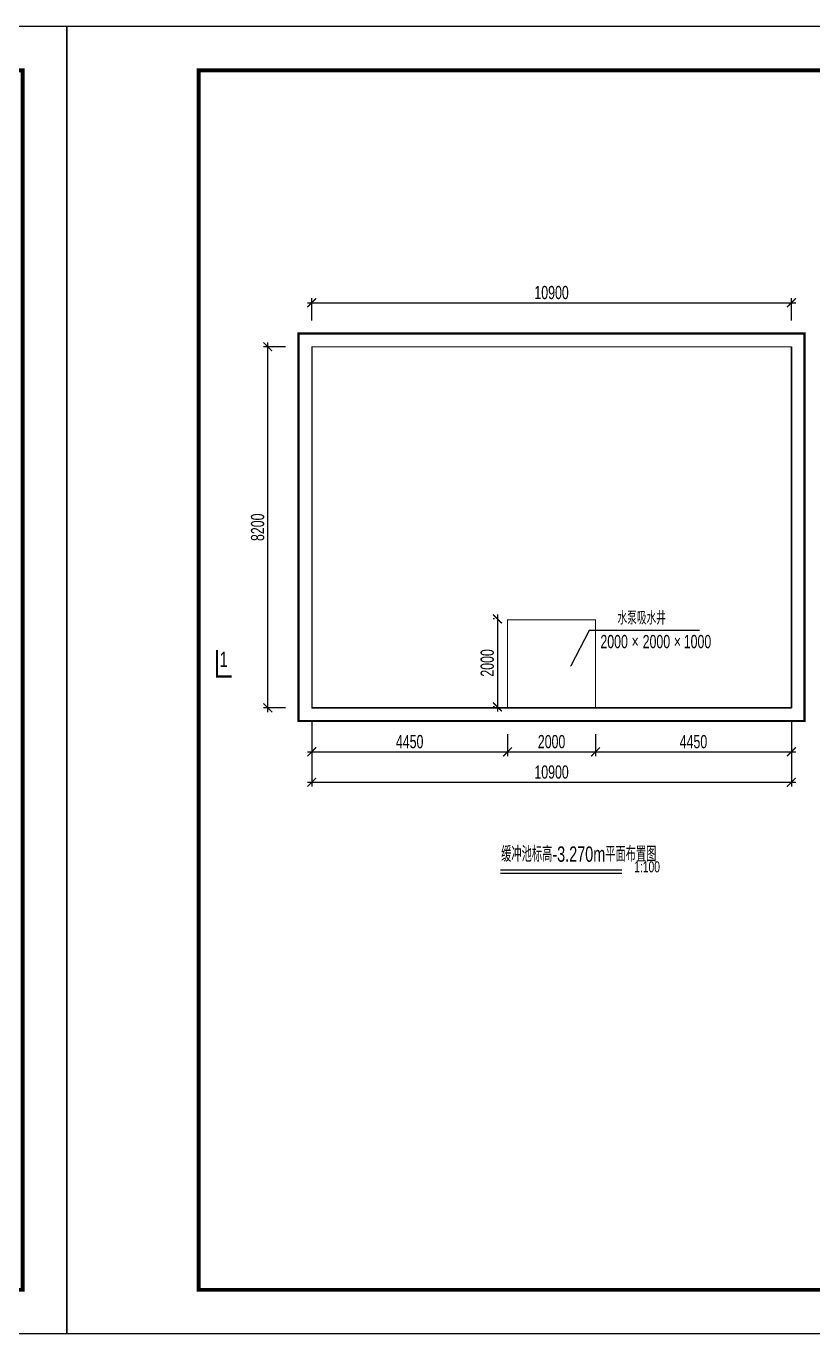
# Model space of a CAD drawing. Header units: millimetres. Extents: x 391693 to 1812786, y 295565 to 825568.
# Drawn here: x 1072670 to 1090551, y 402274 to 431974 of the extents above; entities that cross this region are included whole.
import ezdxf

# ---------------------------------------------------------------- set-up
doc = ezdxf.new("R2010")
doc.units = ezdxf.units.MM
doc.header["$LTSCALE"] = 1000
for name, color, linetype in [('DIM_SYMB', 3, 'Continuous'), ('TWT_SYMB', 3, 'Continuous'), ('图框', 7, 'Continuous'), ('建筑', 2, 'Continuous'), ('标注', 3, 'Continuous'), ('细部', 7, 'Continuous')]:
    doc.layers.add(name, color=color, linetype=linetype)
doc.layers.add('he-外墙', color=2, linetype='Continuous', lineweight=30)
doc.styles.add('HyStandard', font='fsdb_e.shx', dxfattribs={"width": 0.7, "bigfont": 'tjhzf.shx'})
doc.styles.add('HZ1', font='romans.shx', dxfattribs={"width": 0.65, "bigfont": 'hz1.shx'})
doc.dimstyles.new('STANDARD25', dxfattribs={"dimtxt": 300, "dimasz": 200, "dimexe": 100, "dimexo": 300, "dimgap": 80, "dimtad": 1, "dimdec": 0, "dimdsep": 46, "dimtxsty": 'HZ1', "dimblk": 'ARCHTICK', "dimcen": 1, "dimdle": 100, "dimclrd": 256, "dimclre": 256, "dimclrt": 256, "dimadec": 1, "dimazin": 2, "dimtfac": 1, "dimtdec": 0, "dimtix": 1, "dimtmove": 2, "dimatfit": 3, "dimldrblk": 'ARCHTICK', "dimfxl": 1, "dimtolj": 1, "dimtzin": 0, "dimlwd": -1, "dimlwe": -1, "dimarcsym": 0})

# ---------------------------------------------------------------- blocks, each defined once
blk = doc.blocks.new('_ArchTick')
at = {"layer": '细部', "color": 0, "const_width": 0.15}
blk.add_lwpolyline([(-0.5, -0.5), (0.5, 0.5)], dxfattribs=at)
blk = doc.blocks.new('*D77')
at = {"layer": 'Defpoints', "color": 0, "lineweight": 30, "transparency": 16777216}
for p in [(1090062, 425693), (1079162, 424993), (1090062, 424993)]:
    blk.add_point(p, dxfattribs=at)
at = {"layer": '标注', "color": 3, "transparency": 16777216}
for p, q in [((1079062, 425693), (1090162, 425693)), ((1079162, 425293), (1079162, 425793)), ((1090062, 425293), (1090062, 425793))]:
    blk.add_line(p, q, dxfattribs=at)
at = {"layer": '标注', "color": 3, "transparency": 16777216, "xscale": 200, "yscale": 200, "zscale": 200, "rotation": 180}
blk.add_blockref('_ArchTick', (1079162, 425693), dxfattribs=at)
at = {"layer": '标注', "color": 3, "transparency": 16777216, "xscale": 200, "yscale": 200, "zscale": 200}
blk.add_blockref('_ArchTick', (1090062, 425693), dxfattribs=at)
at = {"layer": '标注', "color": 3, "lineweight": -3, "transparency": 16777216, "insert": (1084612, 425923), "char_height": 300, "attachment_point": 5, "style": 'HyStandard'}
blk.add_mtext('\\A1;10900', dxfattribs=at)
blk = doc.blocks.new('*D78')
at = {"layer": 'Defpoints', "color": 0, "lineweight": 30, "transparency": 16777216}
for p in [(1079162, 416193), (1083612, 416193), (1083612, 415493)]:
    blk.add_point(p, dxfattribs=at)
at = {"layer": '标注', "color": 3, "transparency": 16777216}
for p, q in [((1079162, 415893), (1079162, 415393)), ((1083612, 415893), (1083612, 415393)), ((1079062, 415493), (1083712, 415493))]:
    blk.add_line(p, q, dxfattribs=at)
at = {"layer": '标注', "color": 3, "transparency": 16777216, "xscale": 200, "yscale": 200, "zscale": 200, "rotation": 180}
blk.add_blockref('_ArchTick', (1079162, 415493), dxfattribs=at)
at = {"layer": '标注', "color": 3, "transparency": 16777216, "xscale": 200, "yscale": 200, "zscale": 200}
blk.add_blockref('_ArchTick', (1083612, 415493), dxfattribs=at)
at = {"layer": '标注', "color": 3, "lineweight": -3, "transparency": 16777216, "insert": (1081387, 415723), "char_height": 300, "attachment_point": 5, "style": 'HyStandard'}
blk.add_mtext('\\A1;4450', dxfattribs=at)
blk = doc.blocks.new('*D79')
at = {"layer": 'Defpoints', "color": 0, "lineweight": 30, "transparency": 16777216}
for p in [(1083612, 416193), (1085612, 416193), (1085612, 415493)]:
    blk.add_point(p, dxfattribs=at)
at = {"layer": '标注', "color": 3, "transparency": 16777216}
for p, q in [((1083612, 415893), (1083612, 415393)), ((1085612, 415893), (1085612, 415393)), ((1083512, 415493), (1085712, 415493))]:
    blk.add_line(p, q, dxfattribs=at)
at = {"layer": '标注', "color": 3, "transparency": 16777216, "xscale": 200, "yscale": 200, "zscale": 200, "rotation": 180}
blk.add_blockref('_ArchTick', (1083612, 415493), dxfattribs=at)
at = {"layer": '标注', "color": 3, "transparency": 16777216, "xscale": 200, "yscale": 200, "zscale": 200}
blk.add_blockref('_ArchTick', (1085612, 415493), dxfattribs=at)
at = {"layer": '标注', "color": 3, "lineweight": -3, "transparency": 16777216, "insert": (1084612, 415723), "char_height": 300, "attachment_point": 5, "style": 'HyStandard'}
blk.add_mtext('\\A1;2000', dxfattribs=at)
blk = doc.blocks.new('*D80')
at = {"layer": 'Defpoints', "color": 0, "lineweight": 30, "transparency": 16777216}
for p in [(1085612, 416193), (1090062, 416193), (1090062, 415493)]:
    blk.add_point(p, dxfattribs=at)
at = {"layer": '标注', "color": 3, "transparency": 16777216}
for p, q in [((1085612, 415893), (1085612, 415393)), ((1090062, 415893), (1090062, 415393)), ((1085512, 415493), (1090162, 415493))]:
    blk.add_line(p, q, dxfattribs=at)
at = {"layer": '标注', "color": 3, "transparency": 16777216, "xscale": 200, "yscale": 200, "zscale": 200, "rotation": 180}
blk.add_blockref('_ArchTick', (1085612, 415493), dxfattribs=at)
at = {"layer": '标注', "color": 3, "transparency": 16777216, "xscale": 200, "yscale": 200, "zscale": 200}
blk.add_blockref('_ArchTick', (1090062, 415493), dxfattribs=at)
at = {"layer": '标注', "color": 3, "lineweight": -3, "transparency": 16777216, "insert": (1087837, 415723), "char_height": 300, "attachment_point": 5, "style": 'HyStandard'}
blk.add_mtext('\\A1;4450', dxfattribs=at)
blk = doc.blocks.new('*D81')
at = {"layer": 'Defpoints', "color": 0, "lineweight": 30, "transparency": 16777216}
for p in [(1083612, 418512), (1083381, 416512), (1083612, 416512)]:
    blk.add_point(p, dxfattribs=at)
at = {"layer": '标注', "color": 3, "transparency": 16777216}
for p, q in [((1083312, 418512), (1083281, 418512)), ((1083381, 418612), (1083381, 416412)), ((1083312, 416512), (1083281, 416512))]:
    blk.add_line(p, q, dxfattribs=at)
at = {"layer": '标注', "color": 3, "transparency": 16777216, "xscale": 200, "yscale": 200, "zscale": 200}
for p, rotation in [((1083381, 418512), 90), ((1083381, 416512), 270)]:
    blk.add_blockref('_ArchTick', p, dxfattribs=dict(at, rotation=rotation))
at = {"layer": '标注', "color": 3, "lineweight": -3, "transparency": 16777216, "insert": (1083151, 417512), "char_height": 300, "attachment_point": 5, "rotation": 90, "style": 'HyStandard'}
blk.add_mtext('\\A1;2000', dxfattribs=at)
blk = doc.blocks.new('*D82')
at = {"layer": 'Defpoints', "color": 0, "lineweight": 30, "transparency": 16777216}
for p in [(1078162, 424693), (1078862, 424693), (1078862, 416493)]:
    blk.add_point(p, dxfattribs=at)
at = {"layer": '标注', "color": 3, "transparency": 16777216}
for p, q in [((1078162, 416393), (1078162, 424793)), ((1078562, 424693), (1078062, 424693)), ((1078562, 416493), (1078062, 416493))]:
    blk.add_line(p, q, dxfattribs=at)
at = {"layer": '标注', "color": 3, "transparency": 16777216, "xscale": 200, "yscale": 200, "zscale": 200}
for p, rotation in [((1078162, 424693), 90), ((1078162, 416493), 270)]:
    blk.add_blockref('_ArchTick', p, dxfattribs=dict(at, rotation=rotation))
at = {"layer": '标注', "color": 3, "lineweight": -3, "transparency": 16777216, "insert": (1077932, 420593), "char_height": 300, "attachment_point": 5, "rotation": 90, "style": 'HyStandard'}
blk.add_mtext('\\A1;8200', dxfattribs=at)
blk = doc.blocks.new('tk')
at = {"layer": '图框'}
blk.add_lwpolyline([(977182, 500529), (1019182, 500529), (1019182, 470829), (977182, 470829)], close=True, dxfattribs=at)
at = {"layer": '图框', "linetype": 'Continuous', "const_width": 90}
blk.add_lwpolyline([(1018182, 471829), (980182, 471829), (980182, 499529), (1018182, 499529)], close=True, dxfattribs=at)
blk = doc.blocks.new('*D117')
at = {"layer": 'Defpoints', "color": 0, "lineweight": 30, "transparency": 16777216}
for p in [(1079162, 416493), (1090062, 416493), (1090062, 414802)]:
    blk.add_point(p, dxfattribs=at)
at = {"layer": '标注', "color": 3, "transparency": 16777216}
for p, q in [((1079162, 416193), (1079162, 414702)), ((1090062, 416193), (1090062, 414702)), ((1079062, 414802), (1090162, 414802))]:
    blk.add_line(p, q, dxfattribs=at)
at = {"layer": '标注', "color": 3, "transparency": 16777216, "xscale": 200, "yscale": 200, "zscale": 200, "rotation": 180}
blk.add_blockref('_ArchTick', (1079162, 414802), dxfattribs=at)
at = {"layer": '标注', "color": 3, "transparency": 16777216, "xscale": 200, "yscale": 200, "zscale": 200}
blk.add_blockref('_ArchTick', (1090062, 414802), dxfattribs=at)
at = {"layer": '标注', "color": 3, "lineweight": -3, "transparency": 16777216, "insert": (1084612, 415032), "char_height": 300, "attachment_point": 5, "style": 'HyStandard'}
blk.add_mtext('\\A1;10900', dxfattribs=at)

msp = doc.modelspace()

# ---------------------------------------------------------------- linework, layer by layer
at = {"layer": 'DIM_SYMB'}
for points in [[(1087975.3, 418250.3), (1085467.5, 418250.3), (1085048.8, 417443.6)], [(1083450.5, 412738.4), (1086207.5, 412738.4)]]:
    msp.add_lwpolyline(points, dxfattribs=at)
at = {"layer": 'DIM_SYMB', "const_width": 13.3}
msp.add_lwpolyline([(1085051.9, 417449.5, 1), (1085045.8, 417437.7, 1)], format="xyb", close=True, dxfattribs=at)
at = {"layer": 'DIM_SYMB', "const_width": 35}
msp.add_lwpolyline([(1083449.1, 412808.4), (1086211.2, 412808.4)], dxfattribs=at)
at = {"layer": 'he-外墙'}
for p, q in [((1078862, 424992.8), (1090362, 424992.8)), ((1090362, 424992.8), (1090362, 416192.8)), ((1090062, 424692.8), (1090062, 416492.8)), ((1079162, 416492.8), (1090062, 416492.8)), ((1078862, 416192.8), (1090362, 416192.8))]:
    msp.add_line(p, q, dxfattribs=at)
at = {"layer": 'TWT_SYMB', "const_width": 50}
msp.add_lwpolyline([(1077008.8, 417803.7), (1077008.8, 417203.7), (1077341.2, 417203.7)], dxfattribs=at)
at = {"layer": '建筑', "color": 2}
for p, q in [((1078862, 424992.8), (1078862, 416192.8)), ((1079162, 424692.8), (1079162, 416492.8))]:
    msp.add_line(p, q, dxfattribs=at)
for points, const_width in [([(1078862, 424992.8), (1078862, 416192.8), (1090362, 416192.8), (1090362, 424992.8), (1078862, 424992.8)], 49), ([(1079162, 424692.8), (1079162, 416492.8), (1090062, 416492.8), (1090062, 424692.8), (1079162, 424692.8)], 20)]:
    msp.add_lwpolyline(points, dxfattribs=dict(at, const_width=const_width))
at = {"layer": '建筑', "color": 2, "const_width": 20}
msp.add_lwpolyline([(1083612, 416492.8), (1085612, 416492.8), (1085612, 418492.8), (1083612, 418492.8)], close=True, dxfattribs=at)

# ---------------------------------------------------------------- block references
at = {"lineweight": 30}
for p in [(54412.2, -68554.7), (96412.2, -68554.7)]:
    msp.add_blockref('tk', p, dxfattribs=at)

# ---------------------------------------------------------------- texts
at = {"layer": 'DIM_SYMB', "color": 7, "style": 'HyStandard', "width": 0.7}
for s, height, p in [('水泵吸水井', 300, (1086109.1, 418384.3)), ('2000', 300, (1085721.9, 417847.3)), ('×', 300, (1086428.9, 417847.3)), ('2000', 300, (1086682.7, 417847.3)), ('×', 300, (1087389.7, 417847.3)), ('1000', 300, (1087616.1, 417847.3)), ('缓冲池标高-3.270m平面布置图', 350, (1083465.9, 412995.1)), ('1:100', 250, (1086490.1, 412756.2))]:
    msp.add_text(s, height=height, dxfattribs=at).set_placement(p)
at = {"layer": 'TWT_SYMB', "color": 7, "style": 'HyStandard', "width": 0.7}
msp.add_text('1', height=350, dxfattribs=at).set_placement((1077067.9, 417416.1))

# ---------------------------------------------------------------- dimensions: what is measured, and where the dimension line sits
at = {"layer": '标注', "color": 3, "lineweight": -3}
for base, p1, p2, picture, middle in [((1090062, 425692.8), (1079162, 424992.8), (1090062, 424992.8), '*D77', (1084612, 425922.8)), ((1083612, 415492.8), (1079162, 416192.8), (1083612, 416192.8), '*D78', (1081387, 415722.8)), ((1085612, 415492.8), (1083612, 416192.8), (1085612, 416192.8), '*D79', (1084612, 415722.8)), ((1090062, 415492.8), (1085612, 416192.8), (1090062, 416192.8), '*D80', (1087837, 415722.8))]:
    dim = msp.add_linear_dim(base=base, p1=p1, p2=p2, dimstyle='STANDARD25', override={"dimtxt": 300, "dimtxsty": 'HyStandard', "dimclrd": 3, "dimclre": 3, "dimclrt": 3}, dxfattribs=at)
    dim.commit()
    dim.dimension.update_dxf_attribs({"geometry": picture, "text_midpoint": middle})
for base, p1, p2, picture, middle in [((1078162, 424692.8), (1078862, 416492.8), (1078862, 424692.8), '*D82', (1077932, 420592.8)), ((1083381.2, 416512), (1083612, 418512), (1083612, 416512), '*D81', (1083151.2, 417512))]:
    dim = msp.add_linear_dim(base=base, p1=p1, p2=p2, angle=90, dimstyle='STANDARD25', override={"dimtxt": 300, "dimtxsty": 'HyStandard', "dimclrd": 3, "dimclre": 3, "dimclrt": 3}, dxfattribs=at)
    dim.commit()
    dim.dimension.update_dxf_attribs({"geometry": picture, "text_midpoint": middle})
dim = msp.add_aligned_dim(p1=(1079162, 416492.8), p2=(1090062, 416492.8), distance=-1690.6, dimstyle='STANDARD25', override={"dimtxt": 300, "dimtxsty": 'HyStandard', "dimclrd": 3, "dimclre": 3, "dimclrt": 3}, dxfattribs=at)
dim.commit()
dim.dimension.update_dxf_attribs({"geometry": '*D117', "text_midpoint": (1084612, 415032.2)})

doc.saveas('drawing.dxf')
